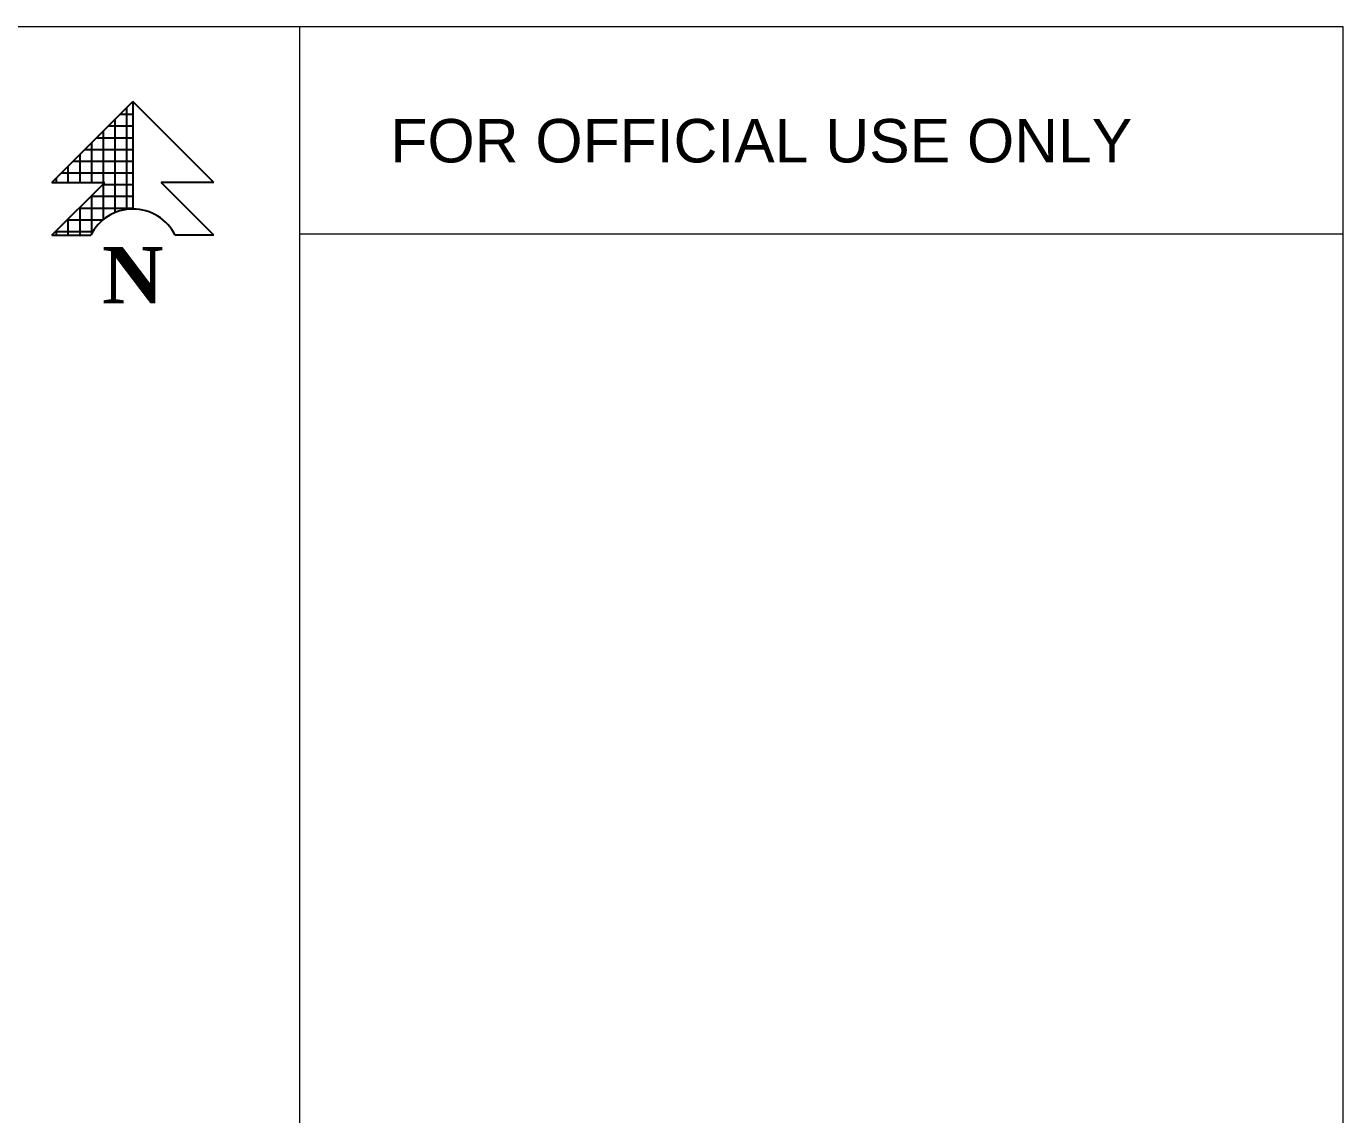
# Model space of a CAD drawing. Header units: inches. Extents: x 4069 to 291496, y -47643 to 12535.
# Drawn here: x 23174 to 23736, y 1307 to 1771 of the extents above; entities that cross this region are included whole.
import ezdxf

# ---------------------------------------------------------------- set-up
doc = ezdxf.new("R2010")
doc.units = ezdxf.units.IN
doc.header["$LTSCALE"] = 5
doc.header["$MEASUREMENT"] = 0
doc.layers.add('ele1', color=21, linetype='Continuous', lineweight=20)
doc.layers.add('TEXT', color=6, linetype='Continuous')
doc.layers.add('WALL', color=7, linetype='Continuous')
doc.styles.get("Standard").update_dxf_attribs({"font": 'arial.ttf'})

# ---------------------------------------------------------------- blocks, each defined once
blk = doc.blocks.new('SDEGH')
at = {"layer": 'TEXT'}
h = blk.add_hatch(dxfattribs=at)
h.set_pattern_fill('NET', color=256, scale=40, style=0)
h.set_pattern_definition([(0, (43922.391, -13181.093), (0, 5), []), (90, (43922.391, -13181.093), (-5, 3e-16), [])])
h.paths.add_polyline_path([(52300.82, -9226.07), (52266.28, -9260.61), (52288.77, -9260.61), (52266.28, -9283.1), (52282.84, -9283.1, -0.284572), (52300.82, -9271.97)])
blk.add_line((52300.82, -9226.07), (52300.82, -9271.97), dxfattribs=at)
at = {"layer": 'WALL'}
for p, q in [((52266.28, -9260.61), (52300.82, -9226.07)), ((52335.35, -9260.61), (52300.82, -9226.07)), ((52266.28, -9260.61), (52288.77, -9260.61)), ((52266.28, -9283.1), (52288.77, -9260.61)), ((52335.35, -9260.61), (52312.86, -9260.61)), ((52335.35, -9283.1), (52312.86, -9260.61)), ((52266.28, -9283.1), (52282.84, -9283.1)), ((52335.35, -9283.1), (52318.79, -9283.1))]:
    blk.add_line(p, q, dxfattribs=at)
blk.add_arc((52300.82, -9292.04), 20.08, 26.4605, 153.5395, dxfattribs=at)
at = {"layer": 'Defpoints', "insert": (52287.65, -9288.16), "char_height": 24, "width": 23.16, "attachment_point": 1}
blk.add_mtext('{\\fTimes New Roman|b1|i0|c0|p18;N}', dxfattribs=at)

msp = doc.modelspace()

# ---------------------------------------------------------------- linework, layer by layer
at = {"layer": 'ele1'}
for p, q in [((23291.17603, -383.95537, -58.16904), (23291.17603, 1771.3776, -58.16904)), ((23735.82665, 1682.82903, -58.16904), (23291.17603, 1682.82903, -58.16904))]:
    msp.add_line(p, q, dxfattribs=at)
at = {"layer": 'ele1', "elevation": -58.16904}
msp.add_lwpolyline([(20650.86219, 1771.3776), (23735.82665, 1771.3776), (23735.82665, -383.95537), (20650.86219, -383.95537)], close=True, dxfattribs=at)
msp.add_lwpolyline([(20650.86219, 1771.3776), (23735.82665, 1771.3776), (23735.82665, -383.95537), (20650.86219, -383.95537)], close=True, dxfattribs=at)

# ---------------------------------------------------------------- block references
at = {"layer": 'WALL'}
msp.add_blockref('SDEGH', (-29080.85839, 10965.42696, -58.16904), dxfattribs=at)

# ---------------------------------------------------------------- texts
at = {"layer": 'Defpoints'}
msp.add_text('FOR OFFICIAL USE ONLY', height=18.5271092, dxfattribs=at).set_placement((23329.75196, 1713.3488, -58.16904))

doc.saveas('drawing.dxf')
